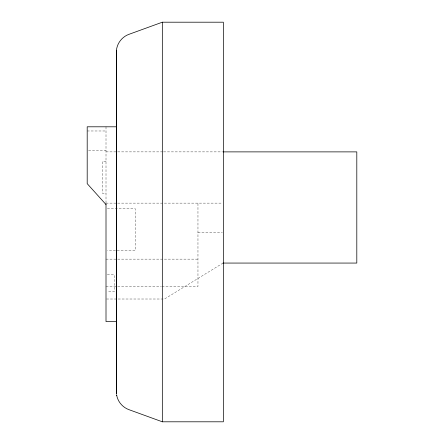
<?xml version="1.0" encoding="UTF-8"?>
<svg xmlns="http://www.w3.org/2000/svg" width="444" height="444" viewBox="0 0 444 444"><rect width="100%" height="100%" fill="white"/><g stroke="black" fill="none" stroke-linecap="round" stroke-linejoin="round"><path stroke-width="0.33" stroke-dasharray="2.22 1.67" d="M223.043 263.064L164.524 299.012L106.005 299.012M87.196 130.98L106.005 130.98M88.539 150.205L106.005 150.205M106.005 151.881L162.815 151.881M163.509 151.881L222.4 151.881M106.005 161.494L102.331 161.494L102.331 193.262L106.005 193.262M106.005 203.124L222.366 203.124M107.37 208.724L135.265 208.724L135.265 250.527L107.37 250.527M197.963 232.384L222.366 232.384M106.005 259.135L197.963 259.135M107.293 274.803L114.369 274.803L114.369 291.464L107.293 291.464M106.005 286.474L161.322 286.474M162.01 286.474L197.963 286.474L197.963 203.124M106.005 126.801L106.005 203.169"/><path stroke-width="0.67" d="M116.428 393.673L116.506 394.094L116.445 50.327C117.127 43.196 122.139 36.774 128.888 34.36L162.326 22.2L223.354 22.2L223.354 421.8L162.326 421.8L128.888 409.64C122.583 407.359 117.704 401.604 116.644 394.971L116.744 395.593M162.326 421.8L162.326 22.2M116.456 126.801L87.196 126.801L87.196 183.65L106.005 204.545M223.093 151.881L356.804 151.881L356.804 263.064L223.043 263.064M116.456 321.584L106.005 321.584L106.005 203.685M116.428 393.079L116.428 50.327"/></g></svg>
